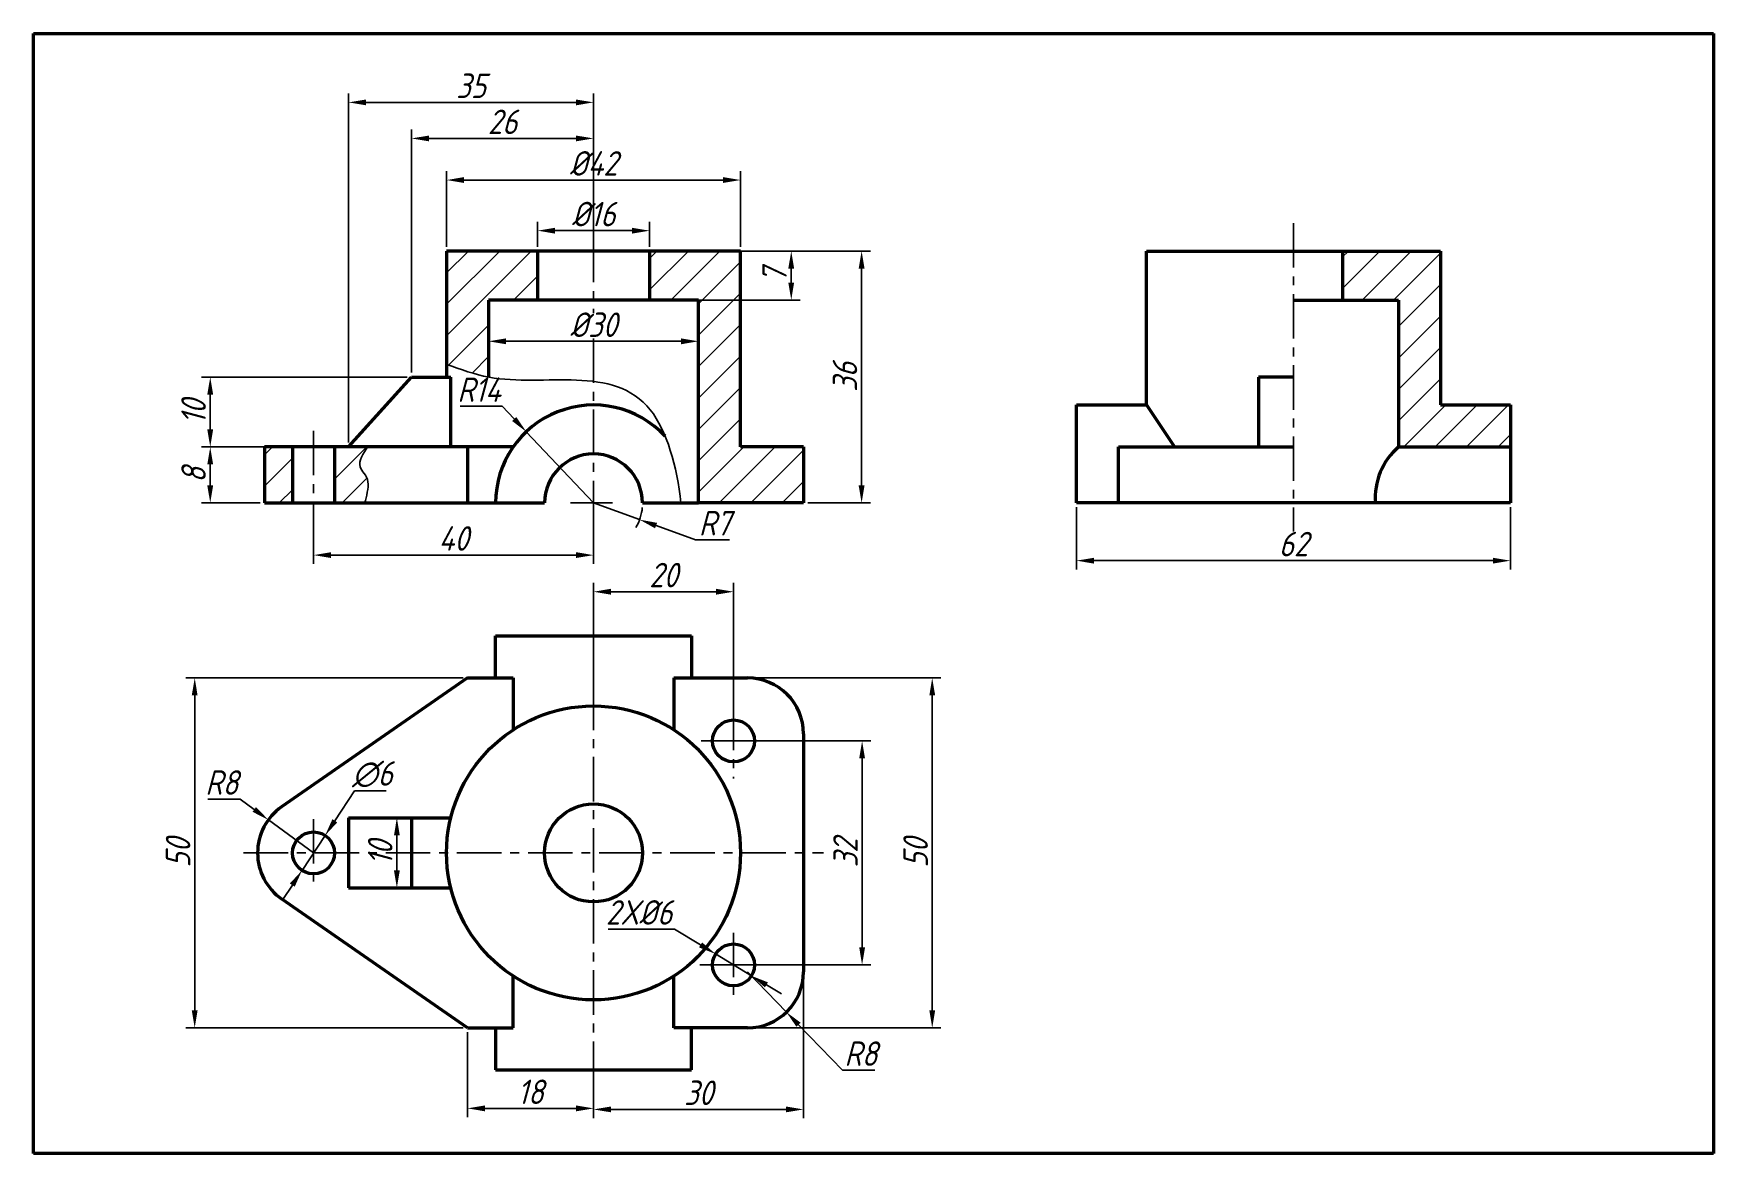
# Model space of a CAD drawing. Header units: millimetres. Extents: x -30 to 210, y -43 to 117.
import ezdxf

# ---------------------------------------------------------------- set-up
doc = ezdxf.new("R2010")
doc.units = ezdxf.units.MM
doc.header["$LTSCALE"] = 0.2
doc.linetypes.add('CENTER', pattern=[50.8, 31.75, -6.35, 6.35, -6.35])
doc.layers.get('0').update_dxf_attribs({"lineweight": 50})
doc.layers.add('图层1', color=7, linetype='Continuous', lineweight=25)
doc.layers.add('图层3', color=2, linetype='CENTER', lineweight=25)
doc.styles.get("Standard").update_dxf_attribs({"font": 'gbeitc.shx', "height": 3.5, "bigfont": 'spec_bar.shx'})
doc.dimstyles.new('ISO-25', dxfattribs={"dimtxt": 2.5, "dimasz": 2.5, "dimexe": 1.25, "dimexo": 0.625, "dimtad": 1, "dimtoh": 1, "dimdec": 0, "dimtxsty": 'Standard', "dimcen": 2.5, "dimadec": 0, "dimazin": 0, "dimtfac": 1, "dimtdec": 0, "dimtmove": 0, "dimatfit": 3, "dimfxl": 1, "dimarcsym": 0})

# ---------------------------------------------------------------- blocks, each defined once
blk = doc.blocks.new('*D5')
at = {"layer": 'Defpoints', "color": 0, "transparency": 16777216}
for p in [(58, 86), (58, 79), (78.25, 79)]:
    blk.add_point(p, dxfattribs=at)
at = {"layer": '图层1', "color": 0, "lineweight": -2, "transparency": 16777216}
for p, q in [((58.62, 86), (79.5, 86)), ((78.25, 83.5), (78.25, 81.5)), ((58.62, 79), (79.5, 79))]:
    blk.add_line(p, q, dxfattribs=at)
at = {"layer": '图层1', "color": 0, "transparency": 16777216}
for points in [[(77.83, 83.5), (78.66, 83.5), (78.25, 86)], [(77.83, 81.5), (78.66, 81.5), (78.25, 79)]]:
    blk.add_solid(points, dxfattribs=at)
at = {"layer": '图层1', "color": 0, "transparency": 16777216, "insert": (75.87, 82.5), "char_height": 3.5, "attachment_point": 5, "rotation": 90}
blk.add_mtext('7', dxfattribs=at)
blk = doc.blocks.new('*D7')
at = {"layer": 'Defpoints', "color": 0, "transparency": 16777216}
for p in [(71, 86), (80, 50), (88.3, 50)]:
    blk.add_point(p, dxfattribs=at)
at = {"layer": '图层1', "color": 0, "lineweight": -2, "transparency": 16777216}
for p, q in [((71.62, 86), (89.55, 86)), ((88.3, 83.5), (88.3, 52.5)), ((80.62, 50), (89.55, 50))]:
    blk.add_line(p, q, dxfattribs=at)
at = {"layer": '图层1', "color": 0, "transparency": 16777216}
for points in [[(87.88, 83.5), (88.72, 83.5), (88.3, 86)], [(87.88, 52.5), (88.72, 52.5), (88.3, 50)]]:
    blk.add_solid(points, dxfattribs=at)
at = {"layer": '图层1', "color": 0, "transparency": 16777216, "insert": (85.92, 68), "char_height": 3.5, "attachment_point": 5, "rotation": 90}
blk.add_mtext('36', dxfattribs=at)
blk = doc.blocks.new('*D8')
at = {"layer": 'Defpoints', "color": 0, "transparency": 16777216}
for p in [(58, 88.91), (42, 86), (58, 86)]:
    blk.add_point(p, dxfattribs=at)
at = {"layer": '图层1', "color": 0, "lineweight": -2, "transparency": 16777216}
for p, q in [((42, 86.62), (42, 90.16)), ((44.5, 88.91), (55.5, 88.91)), ((58, 86.62), (58, 90.16))]:
    blk.add_line(p, q, dxfattribs=at)
at = {"layer": '图层1', "color": 0, "transparency": 16777216}
for points in [[(44.5, 89.32), (44.5, 88.49), (42, 88.91)], [(55.5, 89.32), (55.5, 88.49), (58, 88.91)]]:
    blk.add_solid(points, dxfattribs=at)
at = {"layer": '图层1', "color": 0, "transparency": 16777216, "insert": (50, 91.28), "char_height": 3.5, "attachment_point": 5}
blk.add_mtext('%%c16', dxfattribs=at)
blk = doc.blocks.new('*D9')
at = {"layer": 'Defpoints', "color": 0, "transparency": 16777216}
for p in [(71, 96.14), (29, 86), (71, 86)]:
    blk.add_point(p, dxfattribs=at)
at = {"layer": '图层1', "color": 0, "lineweight": -2, "transparency": 16777216}
for p, q in [((29, 86.62), (29, 97.39)), ((31.5, 96.14), (68.5, 96.14)), ((71, 86.62), (71, 97.39))]:
    blk.add_line(p, q, dxfattribs=at)
at = {"layer": '图层1', "color": 0, "transparency": 16777216}
for points in [[(31.5, 96.56), (31.5, 95.73), (29, 96.14)], [(68.5, 96.56), (68.5, 95.73), (71, 96.14)]]:
    blk.add_solid(points, dxfattribs=at)
at = {"layer": '图层1', "color": 0, "transparency": 16777216, "insert": (50, 98.52), "char_height": 3.5, "attachment_point": 5}
blk.add_mtext('%%c42', dxfattribs=at)
blk = doc.blocks.new('*D10')
at = {"layer": 'Defpoints', "color": 0, "transparency": 16777216}
for p in [(35, 79), (65, 79), (65, 73.1)]:
    blk.add_point(p, dxfattribs=at)
at = {"layer": '图层1', "color": 0, "lineweight": -2, "transparency": 16777216}
for p, q in [((35, 78.38), (35, 71.85)), ((65, 78.38), (65, 71.85)), ((37.5, 73.1), (62.5, 73.1))]:
    blk.add_line(p, q, dxfattribs=at)
at = {"layer": '图层1', "color": 0, "transparency": 16777216}
for points in [[(37.5, 73.52), (37.5, 72.68), (35, 73.1)], [(62.5, 73.52), (62.5, 72.68), (65, 73.1)]]:
    blk.add_solid(points, dxfattribs=at)
at = {"layer": '图层1', "color": 0, "transparency": 16777216, "insert": (50, 75.47), "char_height": 3.5, "attachment_point": 5}
blk.add_mtext('%%c30', dxfattribs=at)
blk = doc.blocks.new('*D11')
at = {"layer": 'Defpoints', "color": 0, "transparency": 16777216}
for p in [(50, 102.09), (50, 86), (24, 68)]:
    blk.add_point(p, dxfattribs=at)
at = {"layer": '图层1', "color": 0, "lineweight": -2, "transparency": 16777216}
for p, q in [((24, 68.62), (24, 103.34)), ((50, 86.62), (50, 103.34)), ((26.5, 102.09), (47.5, 102.09))]:
    blk.add_line(p, q, dxfattribs=at)
at = {"layer": '图层1', "color": 0, "transparency": 16777216}
for points in [[(26.5, 102.5), (26.5, 101.67), (24, 102.09)], [(47.5, 102.5), (47.5, 101.67), (50, 102.09)]]:
    blk.add_solid(points, dxfattribs=at)
at = {"layer": '图层1', "color": 0, "transparency": 16777216, "insert": (37, 104.46), "char_height": 3.5, "attachment_point": 5}
blk.add_mtext('26', dxfattribs=at)
blk = doc.blocks.new('*D12')
at = {"layer": 'Defpoints', "color": 0, "transparency": 16777216}
for p in [(50, 107.24), (50, 86), (15, 58)]:
    blk.add_point(p, dxfattribs=at)
at = {"layer": '图层1', "color": 0, "lineweight": -2, "transparency": 16777216}
for p, q in [((15, 58.62), (15, 108.49)), ((50, 86.62), (50, 108.49)), ((17.5, 107.24), (47.5, 107.24))]:
    blk.add_line(p, q, dxfattribs=at)
at = {"layer": '图层1', "color": 0, "transparency": 16777216}
for points in [[(17.5, 107.65), (17.5, 106.82), (15, 107.24)], [(47.5, 107.65), (47.5, 106.82), (50, 107.24)]]:
    blk.add_solid(points, dxfattribs=at)
at = {"layer": '图层1', "color": 0, "transparency": 16777216, "insert": (32.5, 109.61), "char_height": 3.5, "attachment_point": 5}
blk.add_mtext('35', dxfattribs=at)
blk = doc.blocks.new('*D13')
at = {"layer": 'Defpoints', "color": 0, "transparency": 16777216}
for p in [(24, 68), (-4.76, 58), (15, 58)]:
    blk.add_point(p, dxfattribs=at)
at = {"layer": '图层1', "color": 0, "lineweight": -2, "transparency": 16777216}
for p, q in [((23.38, 68), (-6.01, 68)), ((-4.76, 65.5), (-4.76, 60.5)), ((14.38, 58), (-6.01, 58))]:
    blk.add_line(p, q, dxfattribs=at)
at = {"layer": '图层1', "color": 0, "transparency": 16777216}
for points in [[(-5.18, 65.5), (-4.35, 65.5), (-4.76, 68)], [(-5.18, 60.5), (-4.35, 60.5), (-4.76, 58)]]:
    blk.add_solid(points, dxfattribs=at)
at = {"layer": '图层1', "color": 0, "transparency": 16777216, "insert": (-7.14, 63), "char_height": 3.5, "attachment_point": 5, "rotation": 90}
blk.add_mtext('10', dxfattribs=at)
blk = doc.blocks.new('*D14')
at = {"layer": 'Defpoints', "color": 0, "transparency": 16777216}
for p in [(3, 58), (-4.76, 50), (3, 50)]:
    blk.add_point(p, dxfattribs=at)
at = {"layer": '图层1', "color": 0, "lineweight": -2, "transparency": 16777216}
for p, q in [((2.38, 58), (-6.01, 58)), ((-4.76, 55.5), (-4.76, 52.5)), ((2.38, 50), (-6.01, 50))]:
    blk.add_line(p, q, dxfattribs=at)
at = {"layer": '图层1', "color": 0, "transparency": 16777216}
for points in [[(-5.18, 55.5), (-4.35, 55.5), (-4.76, 58)], [(-5.18, 52.5), (-4.35, 52.5), (-4.76, 50)]]:
    blk.add_solid(points, dxfattribs=at)
at = {"layer": '图层1', "color": 0, "transparency": 16777216, "insert": (-7.14, 54), "char_height": 3.5, "attachment_point": 5, "rotation": 90}
blk.add_mtext('8', dxfattribs=at)
blk = doc.blocks.new('*D15')
at = {"layer": 'Defpoints', "color": 0, "transparency": 16777216}
for p in [(10, 50), (50, 50), (10, 42.55)]:
    blk.add_point(p, dxfattribs=at)
at = {"layer": '图层1', "color": 0, "lineweight": -2, "transparency": 16777216}
for p, q in [((10, 49.38), (10, 41.3)), ((50, 49.38), (50, 41.3)), ((47.5, 42.55), (12.5, 42.55))]:
    blk.add_line(p, q, dxfattribs=at)
at = {"layer": '图层1', "color": 0, "transparency": 16777216}
for points in [[(12.5, 42.97), (12.5, 42.14), (10, 42.55)], [(47.5, 42.97), (47.5, 42.14), (50, 42.55)]]:
    blk.add_solid(points, dxfattribs=at)
at = {"layer": '图层1', "color": 0, "transparency": 16777216, "insert": (30, 44.93), "char_height": 3.5, "attachment_point": 5}
blk.add_mtext('40', dxfattribs=at)
blk = doc.blocks.new('*D17')
at = {"layer": 'Defpoints', "color": 0, "transparency": 16777216}
for p in [(40.39, 60.18), (50, 50)]:
    blk.add_point(p, dxfattribs=at)
at = {"layer": '图层1', "color": 0, "lineweight": -2, "transparency": 16777216}
for p, q in [((30.93, 63.81), (36.95, 63.81)), ((36.95, 63.81), (38.67, 62)), ((50, 50), (40.39, 60.18))]:
    blk.add_line(p, q, dxfattribs=at)
at = {"layer": '图层1', "color": 0, "transparency": 16777216}
blk.add_solid([(38.97, 62.28), (38.37, 61.71), (40.39, 60.18)], dxfattribs=at)
at = {"layer": '图层1', "color": 0, "transparency": 16777216, "insert": (33.63, 66.19), "char_height": 3.5, "attachment_point": 5}
blk.add_mtext('R14', dxfattribs=at)
blk = doc.blocks.new('*D18')
at = {"layer": 'Defpoints', "color": 0, "transparency": 16777216}
for p in [(50, 50), (56.58, 47.62)]:
    blk.add_point(p, dxfattribs=at)
at = {"layer": '图层1', "color": 0, "lineweight": -2, "transparency": 16777216}
for p, q in [((50, 50), (56.58, 47.62)), ((64.58, 44.73), (58.94, 46.77)), ((69.43, 44.73), (64.58, 44.73))]:
    blk.add_line(p, q, dxfattribs=at)
blk.add_arc((50, 50), 7, 329.909, 354.8843, dxfattribs=at)
at = {"layer": '图层1', "color": 0, "transparency": 16777216}
blk.add_solid([(59.08, 47.16), (58.79, 46.38), (56.58, 47.62)], dxfattribs=at)
at = {"layer": '图层1', "color": 0, "transparency": 16777216, "insert": (67.32, 47.11), "char_height": 3.5, "attachment_point": 5}
blk.add_mtext('R7', dxfattribs=at)
blk = doc.blocks.new('*D19')
at = {"layer": 'Defpoints', "color": 0, "transparency": 16777216}
for p in [(119, 50), (181, 50), (181, 41.76)]:
    blk.add_point(p, dxfattribs=at)
at = {"layer": '图层1', "color": 0, "lineweight": -2, "transparency": 16777216}
for p, q in [((119, 49.38), (119, 40.51)), ((181, 49.38), (181, 40.51)), ((121.5, 41.76), (178.5, 41.76))]:
    blk.add_line(p, q, dxfattribs=at)
at = {"layer": '图层1', "color": 0, "transparency": 16777216}
for points in [[(121.5, 42.17), (121.5, 41.34), (119, 41.76)], [(178.5, 42.17), (178.5, 41.34), (181, 41.76)]]:
    blk.add_solid(points, dxfattribs=at)
at = {"layer": '图层1', "color": 0, "transparency": 16777216, "insert": (150, 44.13), "char_height": 3.5, "attachment_point": 5}
blk.add_mtext('62', dxfattribs=at)
blk = doc.blocks.new('*D20')
at = {"layer": 'Defpoints', "color": 0, "transparency": 16777216}
for p in [(70, 16), (70, -16), (88.37, -16)]:
    blk.add_point(p, dxfattribs=at)
at = {"layer": '图层1', "color": 0, "lineweight": -2, "transparency": 16777216}
for p, q in [((70.62, 16), (89.62, 16)), ((88.37, 13.5), (88.37, -13.5)), ((70.62, -16), (89.62, -16))]:
    blk.add_line(p, q, dxfattribs=at)
at = {"layer": '图层1', "color": 0, "transparency": 16777216}
for points in [[(87.96, 13.5), (88.79, 13.5), (88.37, 16)], [(87.96, -13.5), (88.79, -13.5), (88.37, -16)]]:
    blk.add_solid(points, dxfattribs=at)
at = {"layer": '图层1', "color": 0, "transparency": 16777216, "insert": (86, 0), "char_height": 3.5, "attachment_point": 5, "rotation": 90}
blk.add_mtext('32', dxfattribs=at)
blk = doc.blocks.new('*D21')
at = {"layer": 'Defpoints', "color": 0, "transparency": 16777216}
for p in [(61.49, 25), (61.49, -25), (98.39, -25)]:
    blk.add_point(p, dxfattribs=at)
at = {"layer": '图层1', "color": 0, "lineweight": -2, "transparency": 16777216}
for p, q in [((62.11, 25), (99.64, 25)), ((98.39, 22.5), (98.39, -22.5)), ((62.11, -25), (99.64, -25))]:
    blk.add_line(p, q, dxfattribs=at)
at = {"layer": '图层1', "color": 0, "transparency": 16777216}
for points in [[(97.98, 22.5), (98.81, 22.5), (98.39, 25)], [(97.98, -22.5), (98.81, -22.5), (98.39, -25)]]:
    blk.add_solid(points, dxfattribs=at)
at = {"layer": '图层1', "color": 0, "transparency": 16777216, "insert": (96.02, 0), "char_height": 3.5, "attachment_point": 5, "rotation": 90}
blk.add_mtext('50', dxfattribs=at)
blk = doc.blocks.new('*D22')
at = {"layer": 'Defpoints', "color": 0, "transparency": 16777216}
for p in [(70, 37.32), (50, 21), (70, 16)]:
    blk.add_point(p, dxfattribs=at)
at = {"layer": '图层1', "color": 0, "lineweight": -2, "transparency": 16777216}
for p, q in [((50, 21.62), (50, 38.57)), ((70, 16.62), (70, 38.57)), ((52.5, 37.32), (67.5, 37.32))]:
    blk.add_line(p, q, dxfattribs=at)
at = {"layer": '图层1', "color": 0, "transparency": 16777216}
for points in [[(52.5, 37.74), (52.5, 36.9), (50, 37.32)], [(67.5, 37.74), (67.5, 36.9), (70, 37.32)]]:
    blk.add_solid(points, dxfattribs=at)
at = {"layer": '图层1', "color": 0, "transparency": 16777216, "insert": (60, 39.7), "char_height": 3.5, "attachment_point": 5}
blk.add_mtext('20', dxfattribs=at)
blk = doc.blocks.new('*D23')
at = {"layer": 'Defpoints', "color": 0, "transparency": 16777216}
for p in [(32, -25), (50, -31), (50, -36.5)]:
    blk.add_point(p, dxfattribs=at)
at = {"layer": '图层1', "color": 0, "lineweight": -2, "transparency": 16777216}
for p, q in [((32, -25.62), (32, -37.75)), ((50, -31.62), (50, -37.75)), ((34.5, -36.5), (47.5, -36.5))]:
    blk.add_line(p, q, dxfattribs=at)
at = {"layer": '图层1', "color": 0, "transparency": 16777216}
for points in [[(34.5, -36.08), (34.5, -36.92), (32, -36.5)], [(47.5, -36.08), (47.5, -36.92), (50, -36.5)]]:
    blk.add_solid(points, dxfattribs=at)
at = {"layer": '图层1', "color": 0, "transparency": 16777216, "insert": (41, -34.13), "char_height": 3.5, "attachment_point": 5}
blk.add_mtext('18', dxfattribs=at)
blk = doc.blocks.new('*D24')
at = {"layer": 'Defpoints', "color": 0, "transparency": 16777216}
for p in [(80, -16), (50, -31), (50, -36.65)]:
    blk.add_point(p, dxfattribs=at)
at = {"layer": '图层1', "color": 0, "lineweight": -2, "transparency": 16777216}
for p, q in [((80, -16.62), (80, -37.9)), ((50, -31.62), (50, -37.9)), ((77.5, -36.65), (52.5, -36.65))]:
    blk.add_line(p, q, dxfattribs=at)
at = {"layer": '图层1', "color": 0, "transparency": 16777216}
for points in [[(52.5, -36.23), (52.5, -37.06), (50, -36.65)], [(77.5, -36.23), (77.5, -37.06), (80, -36.65)]]:
    blk.add_solid(points, dxfattribs=at)
at = {"layer": '图层1', "color": 0, "transparency": 16777216, "insert": (65, -34.27), "char_height": 3.5, "attachment_point": 5}
blk.add_mtext('30', dxfattribs=at)
blk = doc.blocks.new('*D25')
at = {"layer": 'Defpoints', "color": 0, "transparency": 16777216}
for p in [(15, 5), (15, -5), (21.9, -5)]:
    blk.add_point(p, dxfattribs=at)
at = {"layer": '图层1', "color": 0, "lineweight": -2, "transparency": 16777216}
for p, q in [((15.62, 5), (23.15, 5)), ((21.9, 2.5), (21.9, -2.5)), ((15.62, -5), (23.15, -5))]:
    blk.add_line(p, q, dxfattribs=at)
at = {"layer": '图层1', "color": 0, "transparency": 16777216}
for points in [[(21.49, 2.5), (22.32, 2.5), (21.9, 5)], [(21.49, -2.5), (22.32, -2.5), (21.9, -5)]]:
    blk.add_solid(points, dxfattribs=at)
at = {"layer": '图层1', "color": 0, "transparency": 16777216, "insert": (19.53, 0), "char_height": 3.5, "attachment_point": 5, "rotation": 90}
blk.add_mtext('10', dxfattribs=at)
blk = doc.blocks.new('*D26')
at = {"layer": 'Defpoints', "color": 0, "transparency": 16777216}
for p in [(3.55, 4.73), (10, 0)]:
    blk.add_point(p, dxfattribs=at)
at = {"layer": '图层1', "color": 0, "lineweight": -2, "transparency": 16777216}
for p, q in [((-5.12, 7.68), (-0.49, 7.68)), ((-0.49, 7.68), (1.53, 6.2)), ((10, 0), (3.55, 4.73))]:
    blk.add_line(p, q, dxfattribs=at)
at = {"layer": '图层1', "color": 0, "transparency": 16777216}
blk.add_solid([(1.77, 6.54), (1.28, 5.87), (3.55, 4.73)], dxfattribs=at)
at = {"layer": '图层1', "color": 0, "transparency": 16777216, "insert": (-3.12, 10.06), "char_height": 3.5, "attachment_point": 5}
blk.add_mtext('R8', dxfattribs=at)
blk = doc.blocks.new('*D27')
at = {"layer": 'Defpoints', "color": 0, "transparency": 16777216}
for p in [(11.65, 2.5), (8.35, -2.5)]:
    blk.add_point(p, dxfattribs=at)
at = {"layer": '图层1', "color": 0, "lineweight": -2, "transparency": 16777216}
for p, q in [((15.86, 8.87), (13.03, 4.59)), ((20.35, 8.87), (15.86, 8.87)), ((8.35, -2.5), (11.65, 2.5)), ((6.97, -4.59), (5.59, -6.67))]:
    blk.add_line(p, q, dxfattribs=at)
at = {"layer": '图层1', "color": 0, "transparency": 16777216}
for points in [[(12.69, 4.82), (13.38, 4.36), (11.65, 2.5)], [(6.62, -4.36), (7.31, -4.82), (8.35, -2.5)]]:
    blk.add_solid(points, dxfattribs=at)
at = {"layer": '图层1', "color": 0, "transparency": 16777216, "insert": (18.42, 11.24), "char_height": 3.5, "attachment_point": 5}
blk.add_mtext('∅6', dxfattribs=at)
blk = doc.blocks.new('*D28')
at = {"layer": 'Defpoints', "color": 0, "transparency": 16777216}
for p in [(32, 25), (-6.98, -25), (32, -25)]:
    blk.add_point(p, dxfattribs=at)
at = {"layer": '图层1', "color": 0, "lineweight": -2, "transparency": 16777216}
for p, q in [((31.38, 25), (-8.23, 25)), ((-6.98, 22.5), (-6.98, -22.5)), ((31.38, -25), (-8.23, -25))]:
    blk.add_line(p, q, dxfattribs=at)
at = {"layer": '图层1', "color": 0, "transparency": 16777216}
for points in [[(-7.4, 22.5), (-6.57, 22.5), (-6.98, 25)], [(-7.4, -22.5), (-6.57, -22.5), (-6.98, -25)]]:
    blk.add_solid(points, dxfattribs=at)
at = {"layer": '图层1', "color": 0, "transparency": 16777216, "insert": (-9.36, 0), "char_height": 3.5, "attachment_point": 5, "rotation": 90}
blk.add_mtext('50', dxfattribs=at)
blk = doc.blocks.new('*D29')
at = {"layer": 'Defpoints', "color": 0, "transparency": 16777216}
for p in [(72, -17), (77.56, -22.75)]:
    blk.add_point(p, dxfattribs=at)
at = {"layer": '图层1', "color": 0, "lineweight": -2, "transparency": 16777216}
for p, q in [((72, -17), (77.56, -22.75)), ((85.57, -31.05), (79.29, -24.55)), ((90.21, -31.05), (85.57, -31.05))]:
    blk.add_line(p, q, dxfattribs=at)
at = {"layer": '图层1', "color": 0, "transparency": 16777216}
blk.add_solid([(79.59, -24.26), (78.99, -24.84), (77.56, -22.75)], dxfattribs=at)
at = {"layer": '图层1', "color": 0, "transparency": 16777216, "insert": (88.2, -28.68), "char_height": 3.5, "attachment_point": 5}
blk.add_mtext('R8', dxfattribs=at)
blk = doc.blocks.new('*D30')
at = {"layer": 'Defpoints', "color": 0, "transparency": 16777216}
for p in [(67.44, -14.44), (72.56, -17.56)]:
    blk.add_point(p, dxfattribs=at)
at = {"layer": '图层1', "color": 0, "lineweight": -2, "transparency": 16777216}
for p, q in [((52.1, -10.87), (61.55, -10.87)), ((61.55, -10.87), (65.3, -13.15)), ((72.56, -17.56), (67.44, -14.44)), ((74.7, -18.85), (76.84, -20.15))]:
    blk.add_line(p, q, dxfattribs=at)
at = {"layer": '图层1', "color": 0, "transparency": 16777216}
for points in [[(65.51, -12.79), (65.08, -13.5), (67.44, -14.44)], [(74.92, -18.5), (74.49, -19.21), (72.56, -17.56)]]:
    blk.add_solid(points, dxfattribs=at)
at = {"layer": '图层1', "color": 0, "transparency": 16777216, "insert": (56.51, -8.5), "char_height": 3.5, "attachment_point": 5}
blk.add_mtext('2X%%c6', dxfattribs=at)

msp = doc.modelspace()

# ---------------------------------------------------------------- hatches: boundary and pattern name
at = {"layer": '图层1'}
h = msp.add_hatch(dxfattribs=at)
h.set_pattern_fill('ANSI31', color=256)
h.paths.add_polyline_path([(70, 86), (58, 86), (58, 79), (65, 79), (65, 50), (70, 50)])
h.paths.add_polyline_path([(80, 58), (71, 58), (71, 86), (70, 86), (70, 50), (80, 50)])
h.paths.add_polyline_path([(7, 58), (3, 58), (3, 50), (7, 50)])
h.paths.add_polyline_path([(171, 86), (157, 86), (157, 79), (165, 79), (165, 58), (181, 58), (181, 64), (171, 64), (171, 68)])
h = msp.add_hatch(dxfattribs=at)
h.set_pattern_fill('ANSI31', color=256)
edge = h.paths.add_edge_path()
edge.add_line((42, 86), (35, 86))
edge.add_line((35, 86), (29, 86))
edge.add_line((29, 86), (29, 69.79))
edge.add_spline(control_points=[(29, 69.79), (29.67, 69.56), (30.32, 69.33), (30.97, 69.11)], knot_values=[0.009804, 0.009804, 0.009804, 0.009804, 2.008305, 2.008305, 2.008305, 2.008305], degree=3, periodic=0)
edge.add_spline(control_points=[(30.97, 69.11), (31.14, 69.05), (31.31, 68.99), (31.47, 68.94)], knot_values=[2.008305, 2.008305, 2.008305, 2.008305, 2.53039, 2.53039, 2.53039, 2.53039], degree=3, periodic=0)
edge.add_spline(control_points=[(31.47, 68.94), (31.69, 68.87), (31.91, 68.79), (32.13, 68.72)], knot_values=[2.53039, 2.53039, 2.53039, 2.53039, 3.211962, 3.211962, 3.211962, 3.211962], degree=3, periodic=0)
edge.add_spline(control_points=[(32.13, 68.72), (32.73, 68.54), (33.32, 68.37), (33.92, 68.22)], knot_values=[3.211962, 3.211962, 3.211962, 3.211962, 5.051756, 5.051756, 5.051756, 5.051756], degree=3, periodic=0)
edge.add_spline(control_points=[(33.92, 68.22), (34.23, 68.14), (34.55, 68.07), (34.87, 68.01)], knot_values=[5.051756, 5.051756, 5.051756, 5.051756, 6.005231, 6.005231, 6.005231, 6.005231], degree=3, periodic=0)
edge.add_spline(control_points=[(34.87, 68.01), (34.94, 68), (35.04, 67.98), (35.15, 67.96), (35.18, 67.95)], knot_values=[6.005231, 6.005231, 6.005231, 6.005231, 6.213212, 6.318829, 6.318829, 6.318829, 6.318829], degree=3, periodic=0)
edge.add_line((35, 67.98), (35, 79))
edge.add_line((35, 79), (42, 79))
edge.add_line((42, 79), (42, 86))
h = msp.add_hatch(dxfattribs=at)
h.set_pattern_fill('ANSI31', color=256)
edge = h.paths.add_edge_path()
edge.add_spline(control_points=[(17.32, 50), (17.53, 50.92), (18.33, 53.49), (15.88, 55.19), (17.05, 56.99), (17.73, 58)], knot_values=[0.07054, 0.07054, 0.07054, 0.07054, 2.278749, 4.70465, 7.742443, 7.742443, 7.742443, 7.742443], degree=3, periodic=0)
edge.add_line((17.73, 58), (13, 58))
edge.add_line((13, 58), (13, 50))
edge.add_line((13, 50), (17.32, 50))

# ---------------------------------------------------------------- linework, layer by layer
for p, q in [((-30, 117.07), (210, 117.07)), ((-30, -42.93), (-30, 117.07)), ((210, 117.07), (210, -42.93)), ((35, 86), (29, 86)), ((29, 86), (29, 68)), ((71, 86), (35, 86)), ((42, 86), (42, 79)), ((58, 86), (58, 79)), ((71, 58), (71, 86)), ((129, 68), (129, 86)), ((129, 86), (171, 86)), ((157, 86), (157, 79)), ((171, 86), (171, 68)), ((42, 79), (35, 79)), ((35, 79), (35, 68)), ((65, 79), (42, 79)), ((65, 50), (65, 79)), ((150, 79), (165, 79)), ((165, 79), (165, 58)), ((15, 58), (24, 68)), ((24, 68), (29.6, 68)), ((29.6, 58), (29.6, 68)), ((129, 64), (129, 68)), ((150, 68), (145, 68)), ((145, 68), (145, 58)), ((171, 68), (171, 64)), ((119, 50), (119, 64)), ((119, 64), (129, 64)), ((129, 64), (133, 58)), ((171, 64), (181, 64)), ((181, 64), (181, 50)), ((10, 58), (3, 58)), ((3, 58), (3, 50)), ((7, 58), (7, 50)), ((38.51, 58), (10, 58)), ((13, 58), (13, 50)), ((32, 58), (32, 50)), ((80, 58), (71, 58)), ((80, 58), (80, 50)), ((125, 50), (125, 58)), ((125, 58), (150, 58)), ((165, 58), (181, 58)), ((3, 50), (10, 50)), ((10, 50), (43, 50)), ((57, 50), (65, 50)), ((80, 50), (65, 50)), ((181, 50), (119, 50)), ((36, 25), (36, 31)), ((36, 31), (64, 31)), ((64, 31), (64, 25)), ((32, 25), (5.44, 6.57)), ((32, 25), (38.51, 25)), ((38.51, 25), (38.51, 17.58)), ((61.49, 25), (72, 25)), ((61.49, 25), (61.49, 17.58)), ((80, 17), (80, -17)), ((15, 5), (15, -5)), ((15, 5), (29.6, 5)), ((24, 5), (24, -5)), ((32, -25), (5.44, -6.57)), ((15, -5), (29.6, -5)), ((38.51, -25), (38.51, -17.58)), ((61.49, -25), (61.49, -17.58)), ((61.49, -17.58), (61.49, -17.58)), ((32, -25), (38.51, -25)), ((36, -25), (36, -31)), ((72, -25), (61.49, -25)), ((64, -31), (64, -25)), ((36, -31), (64, -31)), ((210, -42.93), (-30, -42.93))]:
    msp.add_line(p, q)
for centre, radius in [((50, 0), 21), ((70, 16), 3), ((50, 0), 7), ((10, 0), 3), ((70, -16), 3)]:
    msp.add_circle(centre, radius)
for centre, radius, start, end in [((50, 50), 14, 43.0302, 180), ((171.35, 50.71), 9.67, 131.0567, 184.1868), ((50, 50), 7, 0, 180), ((72, 17), 8, 0, 90), ((10, 0), 8, 124.7522, 235.2478), ((72, -17), 8, 270, 0)]:
    msp.add_arc(centre, radius, start, end)
msp.add_line((50, 50), (50, 50), dxfattribs=at)
for points, knots in [([(28.99, 69.8), (31.07, 69.08), (40.3, 65.63), (57.4, 71.4), (61.9, 55.27), (62.49, 50)], [0, 0, 0, 0, 6.213212, 29.721661, 40.414041, 40.414041, 40.414041, 40.414041]), ([(17.77, 58.07), (17.08, 57.04), (15.86, 55.21), (18.33, 53.49), (17.53, 50.92), (17.32, 50)], [0, 0, 0, 0, 3.108333, 5.534234, 7.742443, 7.742443, 7.742443, 7.742443])]:
    msp.add_open_spline(points, degree=3, knots=knots, dxfattribs=at)
at = {"layer": '图层3'}
for p, q in [((150, 90), (150, 45.92)), ((50, 87.9), (50, 77.13)), ((50, 73.5), (50, 43.14)), ((10, 60.31), (10, 46.64)), ((46.71, 50), (52.69, 50)), ((32, 25), (38.51, 25)), ((50, 23.87), (50, -34.53)), ((70, 21.02), (70, 10.63)), ((65.37, 16), (75.31, 16)), ((10, 4.82), (10, -4.58)), ((0, 0), (82.88, 0)), ((70, -11.4), (70, -20.76)), ((65.2, -16), (74.72, -16))]:
    msp.add_line(p, q, dxfattribs=at)

# ---------------------------------------------------------------- dimensions: what is measured, and where the dimension line sits
at = {"layer": '图层1'}
for base, p1, p2, picture, middle in [((50, 107.24), (15, 58), (50, 86), '*D12', (32.5, 109.61)), ((50, 102.09), (24, 68), (50, 86), '*D11', (37, 104.46)), ((10, 42.55), (50, 50), (10, 50), '*D15', (30, 44.93)), ((181, 41.76), (119, 50), (181, 50), '*D19', (150, 44.13)), ((70, 37.32), (50, 21), (70, 16), '*D22', (60, 39.7)), ((50, -36.65), (80, -16), (50, -31), '*D24', (65, -34.27)), ((50, -36.5), (32, -25), (50, -31), '*D23', (41, -34.13))]:
    dim = msp.add_linear_dim(base=base, p1=p1, p2=p2, dimstyle='ISO-25', dxfattribs=at)
    dim.commit()
    dim.dimension.update_dxf_attribs({"geometry": picture, "text_midpoint": middle})
for base, p1, p2, text, picture, middle in [((71, 96.14), (29, 86), (71, 86), '%%c42', '*D9', (50, 98.52)), ((58, 88.91), (42, 86), (58, 86), '%%c16', '*D8', (50, 91.28)), ((65, 73.1), (35, 79), (65, 79), '%%c30', '*D10', (50, 75.47))]:
    dim = msp.add_linear_dim(base=base, p1=p1, p2=p2, text=text, dimstyle='ISO-25', dxfattribs=at)
    dim.commit()
    dim.dimension.update_dxf_attribs({"geometry": picture, "text_midpoint": middle})
for base, p1, p2, picture, middle in [((78.25, 79), (58, 86), (58, 79), '*D5', (75.87, 82.5)), ((88.3, 50), (71, 86), (80, 50), '*D7', (85.92, 68)), ((-4.76, 58), (24, 68), (15, 58), '*D13', (-7.14, 63)), ((-4.76, 50), (3, 58), (3, 50), '*D14', (-7.14, 54)), ((-6.98, -25), (32, 25), (32, -25), '*D28', (-9.36, 0)), ((98.39, -25), (61.49, 25), (61.49, -25), '*D21', (96.02, 0)), ((88.37, -16), (70, 16), (70, -16), '*D20', (86, 0)), ((21.9, -5), (15, 5), (15, -5), '*D25', (19.53, 0))]:
    dim = msp.add_linear_dim(base=base, p1=p1, p2=p2, angle=90, dimstyle='ISO-25', dxfattribs=at)
    dim.commit()
    dim.dimension.update_dxf_attribs({"geometry": picture, "text_midpoint": middle})
for center, mpoint, picture, middle in [((50, 50), (40.39, 60.18), '*D17', (33.63, 66.19)), ((50, 50), (56.58, 47.62), '*D18', (67.32, 47.11)), ((10, 0), (3.55, 4.73), '*D26', (-3.12, 10.06))]:
    dim = msp.add_radius_dim(center=center, mpoint=mpoint, dimstyle='ISO-25', dxfattribs=at)
    dim.commit()
    dim.dimension.update_dxf_attribs({"geometry": picture, "text_midpoint": middle})
dim = msp.add_diameter_dim_2p(p1=(8.35, -2.5), p2=(11.65, 2.5), dimstyle='ISO-25', dxfattribs=at)
dim.commit()
dim.dimension.update_dxf_attribs({"geometry": '*D27', "text_midpoint": (18.42, 8.87), "dimtype": 163})
dim = msp.add_diameter_dim_2p(p1=(72.56, -17.56), p2=(67.44, -14.44), text='2X%%c6', dimstyle='ISO-25', dxfattribs=at)
dim.commit()
dim.dimension.update_dxf_attribs({"geometry": '*D30', "text_midpoint": (56.51, -10.87), "dimtype": 163})
dim = msp.add_radius_dim(center=(72, -17), mpoint=(77.56, -22.75), dimstyle='ISO-25', dxfattribs=at)
dim.commit()
dim.dimension.update_dxf_attribs({"geometry": '*D29', "text_midpoint": (88.2, -31.05), "dimtype": 164})

doc.saveas('drawing.dxf')
